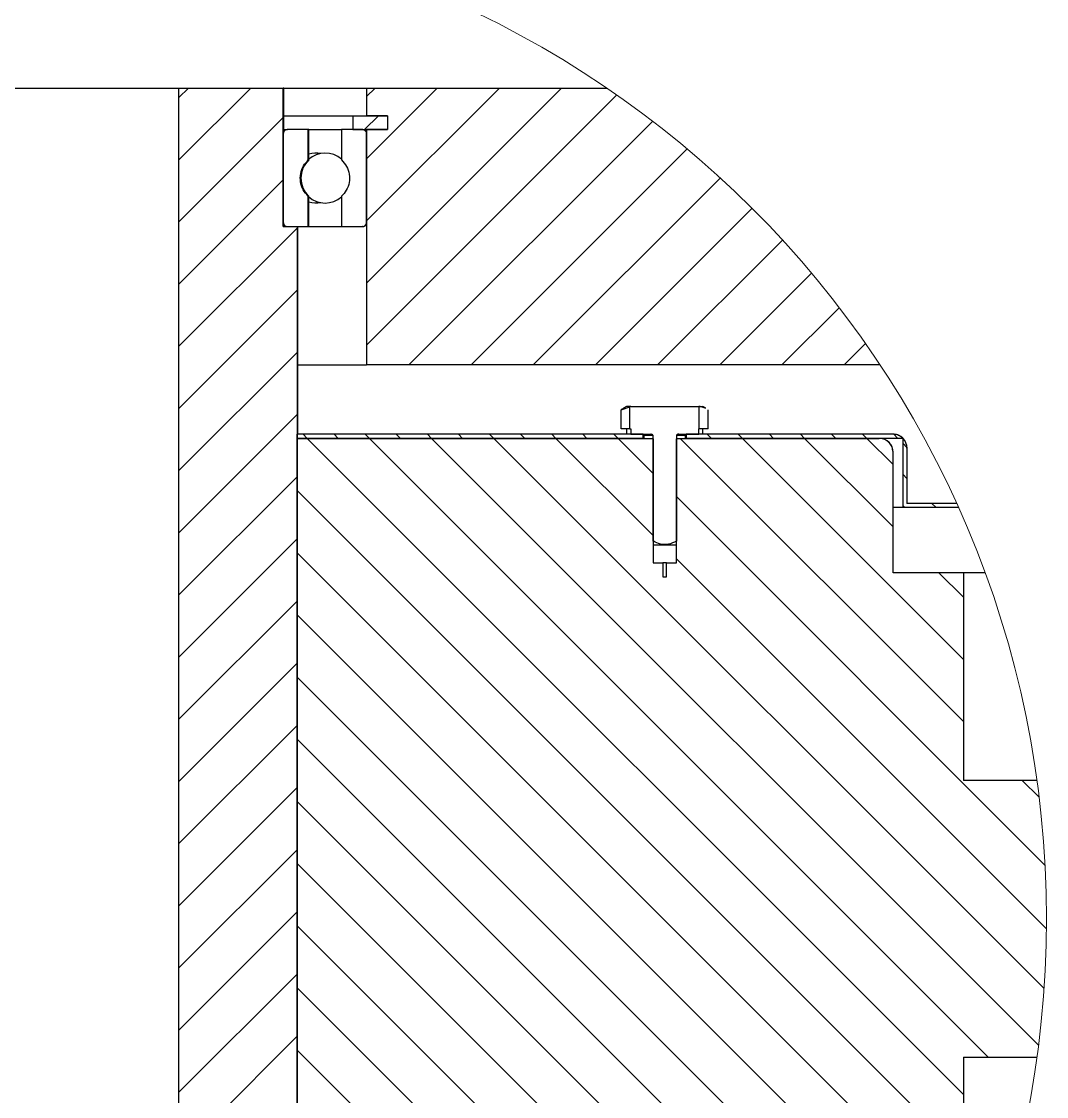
# Model space of a CAD drawing. Header units: millimetres. Extents: x -48 to 1187, y 2 to 839.
# Drawn here: x 607.7 to 681.8, y 170.7 to 248.3 of the extents above; entities that cross this region are included whole.
import ezdxf

# ---------------------------------------------------------------- set-up
doc = ezdxf.new("R2010")
doc.units = ezdxf.units.MM

# ---------------------------------------------------------------- blocks, each defined once
blk = doc.blocks.new('SW_HATCH_5')
at = {"color": 0, "linetype": 'Continuous', "lineweight": 18}
for p, q in [((-33.238, 110.446), (-28.062, 115.622)), ((-33.238, 114.936), (-32.552, 115.622)), ((-19.694, 115.01), (-19.082, 115.622)), ((-19.694, 110.52), (-14.592, 115.622)), ((-19.694, 106.03), (-10.102, 115.622)), ((-19.694, 101.54), (-5.611, 115.622)), ((-19.694, 97.05), (-1.616, 115.127)), ((-33.238, 105.956), (-25.705, 113.489)), ((-19.837, 112.622), (-18.837, 113.622)), ((-16.631, 95.622), (0.977, 113.23)), ((-12.141, 95.622), (3.469, 111.232)), ((-33.238, 101.466), (-25.705, 108.999)), ((-7.651, 95.622), (5.862, 109.135)), ((-3.161, 95.622), (8.156, 106.939)), ((-33.238, 96.975), (-24.703, 105.511)), ((1.329, 95.622), (10.352, 104.644)), ((5.819, 95.622), (12.449, 102.252)), ((-33.238, 92.485), (-24.703, 101.021)), ((10.31, 95.622), (14.447, 99.76)), ((14.8, 95.622), (16.344, 97.166)), ((-33.238, 87.995), (-24.703, 96.531)), ((-33.238, 83.505), (-24.703, 92.041)), ((-23.979, 90.322), (-24.279, 90.622)), ((23.417, 42.926), (-23.979, 90.322)), ((-21.734, 90.322), (-22.034, 90.622)), ((-19.489, 90.322), (-19.789, 90.622)), ((25.211, 45.622), (-19.489, 90.322)), ((-17.244, 90.322), (-17.544, 90.622)), ((-14.999, 90.322), (-15.299, 90.622)), ((28.835, 46.488), (-14.999, 90.322)), ((-12.754, 90.322), (-13.054, 90.622)), ((-10.509, 90.322), (-10.809, 90.622)), ((29.236, 50.577), (-10.509, 90.322)), ((-8.264, 90.322), (-8.564, 90.622)), ((-6.019, 90.322), (-6.319, 90.622)), ((0.998, 83.305), (-6.019, 90.322)), ((-3.774, 90.322), (-4.074, 90.622)), ((-1.529, 90.322), (-1.829, 90.622)), ((0.998, 87.795), (-1.529, 90.322)), ((23.417, 69.867), (2.961, 90.322)), ((5.207, 90.322), (4.907, 90.622)), ((7.452, 90.322), (7.152, 90.622)), ((23.417, 74.357), (7.452, 90.322)), ((9.697, 90.322), (9.397, 90.622)), ((11.942, 90.322), (11.642, 90.622)), ((18.327, 83.937), (11.942, 90.322)), ((14.187, 90.322), (13.887, 90.622)), ((16.432, 90.322), (16.132, 90.622)), ((18.327, 88.427), (16.432, 90.322)), ((18.677, 90.322), (18.381, 90.618)), ((19.325, 89.674), (19.027, 89.972)), ((-33.238, 79.015), (-24.703, 87.551)), ((19.327, 87.427), (19.027, 87.727)), ((23.417, 38.436), (-24.703, 86.555)), ((29.309, 59.484), (2.68, 86.113)), ((19.187, 85.322), (19.027, 85.482)), ((21.432, 85.322), (21.132, 85.622)), ((-33.238, 74.525), (-24.703, 83.061)), ((23.417, 33.946), (-24.703, 82.065)), ((29.408, 54.895), (2.68, 81.623)), ((23.417, 78.847), (21.642, 80.622)), ((-33.238, 70.035), (-24.703, 78.57)), ((22.25, 30.622), (-24.703, 77.575)), ((-33.238, 65.545), (-24.703, 74.08)), ((18.327, 30.056), (-24.703, 73.085)), ((-33.238, 61.054), (-24.703, 69.59)), ((18.327, 25.565), (-24.703, 68.595)), ((28.878, 64.405), (27.662, 65.622)), ((-33.238, 56.564), (-24.703, 65.1)), ((18.099, 21.303), (-24.703, 64.105)), ((-33.238, 52.074), (-24.703, 60.61)), ((13.99, 20.922), (-24.703, 59.614)), ((-33.238, 47.584), (-24.703, 56.12)), ((0.998, 29.424), (-24.703, 55.124)), ((-33.238, 43.094), (-24.703, 51.63)), ((0.998, 24.934), (-24.703, 50.634)), ((-33.238, 38.604), (-24.703, 47.14)), ((0.519, 20.922), (-24.703, 46.144))]:
    blk.add_line(p, q, dxfattribs=at)

msp = doc.modelspace()

# ---------------------------------------------------------------- linework, layer by layer
at = {"color": 7, "linetype": 'Continuous', "lineweight": 25}
for p, q in [((599.27755, 243.530363), (619.122708, 243.530363)), ((619.122708, 118.530367), (619.122708, 243.530363)), ((619.122708, 243.530363), (626.65599, 243.530363)), ((626.65599, 233.530365), (626.65599, 243.530363)), ((626.700127, 243.530363), (626.65599, 243.530363)), ((626.65599, 243.530363), (632.667297, 243.530363)), ((626.700127, 240.382992), (626.700127, 243.530363)), ((632.667297, 243.530363), (632.667297, 241.530366)), ((632.667297, 243.530363), (650.026435, 243.530363)), ((626.700127, 241.530366), (631.66582, 241.530366)), ((631.66582, 241.530366), (631.66582, 240.530364)), ((631.66582, 241.530366), (634.169275, 241.530366)), ((634.169275, 241.530366), (632.667297, 241.530366)), ((634.169275, 241.530366), (634.169275, 240.530364)), ((626.65599, 240.230367), (626.65599, 233.830363)), ((626.700127, 240.530364), (626.956755, 240.530364)), ((628.460133, 240.530364), (626.956755, 240.530364)), ((628.460133, 240.530364), (630.864555, 240.530364)), ((628.500128, 240.530364), (628.460133, 240.530364)), ((628.460133, 238.338277), (628.460133, 240.530364)), ((628.500128, 238.338277), (628.500128, 240.530364)), ((630.864555, 240.530364), (630.864555, 238.338277)), ((632.36686, 240.530364), (630.864555, 240.530364)), ((631.66582, 240.530364), (634.169275, 240.530364)), ((632.667297, 240.530364), (632.667297, 223.530367)), ((634.169275, 240.530364), (632.667297, 240.530364)), ((632.667297, 233.830363), (632.667297, 240.230367)), ((628.500128, 238.338277), (628.460133, 238.338277)), ((628.500128, 235.72246), (628.460133, 235.72246)), ((628.460133, 233.530365), (628.460133, 235.72246)), ((628.500128, 233.530365), (628.500128, 235.72246)), ((630.864555, 235.72246), (630.864555, 233.530365)), ((626.65599, 233.530365), (627.658391, 233.530365)), ((626.700127, 233.530365), (626.700127, 233.680539)), ((626.956755, 233.530365), (628.460133, 233.530365)), ((627.658391, 233.530365), (627.658391, 133.530365)), ((627.700144, 218.530364), (627.700144, 233.530365)), ((628.460133, 233.530365), (630.864555, 233.530365)), ((628.500128, 233.530365), (628.460133, 233.530365)), ((630.864555, 233.530365), (632.36686, 233.530365)), ((632.40012, 233.530365), (632.36686, 233.530365)), ((627.700144, 223.530367), (632.667297, 223.530367)), ((669.754142, 223.530367), (632.667297, 223.530367)), ((651.450122, 220.530368), (651.234025, 220.405601)), ((651.746565, 220.530368), (651.450122, 220.530368)), ((651.746565, 220.530368), (651.680762, 220.496371)), ((651.746565, 220.530368), (656.653697, 220.530368)), ((656.664276, 220.524907), (656.653697, 220.530368)), ((656.749779, 220.530368), (656.653697, 220.530368)), ((656.664276, 220.524907), (656.749779, 220.530368)), ((656.664276, 220.524907), (656.664276, 218.930364)), ((656.749779, 220.530368), (656.95014, 220.530368)), ((657.166237, 220.405601), (656.95014, 220.530368)), ((651.055569, 220.284745), (651.680762, 220.496371)), ((651.055569, 218.930364), (651.055569, 220.284745)), ((651.680762, 218.930364), (651.680762, 220.496371)), ((657.344693, 218.930364), (657.344693, 220.284745)), ((627.658391, 218.230367), (627.658391, 218.530364)), ((652.60073, 218.530364), (627.658391, 218.530364)), ((652.632499, 218.230367), (627.658391, 218.230367)), ((627.658391, 148.830365), (627.658391, 218.230367)), ((627.658391, 218.230367), (653.315211, 218.230367)), ((651.680762, 218.930364), (651.055569, 218.930364)), ((651.450122, 218.930364), (651.450122, 218.530364)), ((651.680762, 218.930364), (651.746565, 218.930364)), ((651.746565, 218.930364), (651.746565, 218.530364)), ((651.746565, 218.530364), (653.191442, 218.530364)), ((652.60073, 218.530364), (652.632499, 218.505368)), ((652.666265, 218.505368), (652.632499, 218.505368)), ((652.632499, 218.505368), (652.632499, 218.230367)), ((652.70012, 218.430363), (652.70012, 218.230367)), ((653.35902, 218.430363), (652.70012, 218.430363)), ((653.315211, 218.230367), (653.35902, 218.205363)), ((653.35902, 210.810866), (653.35902, 218.430363)), ((653.35902, 218.205363), (653.35902, 209.230367)), ((655.041242, 218.430363), (655.041242, 210.810866)), ((655.700141, 218.430363), (655.041242, 218.430363)), ((655.041242, 218.205363), (655.085051, 218.230367)), ((655.041242, 209.230367), (655.041242, 218.205363)), ((655.085051, 218.230367), (669.687385, 218.230367)), ((655.20882, 218.530364), (656.653697, 218.530364)), ((655.700141, 218.230367), (655.700141, 218.430363)), ((655.767763, 218.505368), (655.733997, 218.505368)), ((655.767763, 218.505368), (655.799532, 218.530364)), ((655.767763, 218.230367), (655.767763, 218.505368)), ((671.387726, 218.230367), (655.767763, 218.230367)), ((670.68758, 218.530364), (655.799532, 218.530364)), ((656.653697, 218.930364), (656.664276, 218.930364)), ((656.653697, 218.530364), (656.653697, 218.930364)), ((656.749779, 218.930364), (656.664276, 218.930364)), ((657.344693, 218.930364), (656.749779, 218.930364)), ((656.95014, 218.530364), (656.95014, 218.930364)), ((671.387726, 218.230367), (671.387726, 213.230364)), ((671.687776, 217.530362), (671.687776, 213.530365)), ((671.700144, 217.530362), (671.687776, 217.530362)), ((671.700144, 213.530365), (671.700144, 217.530362)), ((670.68758, 208.530366), (670.68758, 217.230365)), ((670.700127, 217.230365), (670.68758, 217.230365)), ((670.700127, 208.530366), (670.700127, 217.230365)), ((675.281787, 213.530365), (671.687776, 213.530365)), ((671.387726, 213.230364), (670.700127, 213.230364)), ((675.417179, 213.230364), (671.387726, 213.230364)), ((653.35902, 210.530367), (655.041242, 210.530367)), ((653.35902, 209.230367), (654.058838, 209.230367)), ((654.058838, 209.230367), (654.058838, 208.230365)), ((654.341424, 209.230367), (654.058838, 209.230367)), ((654.341424, 208.230365), (654.341424, 209.230367)), ((654.341424, 209.230367), (655.041242, 209.230367)), ((654.058838, 208.230365), (654.341424, 208.230365)), ((675.777549, 208.530366), (670.68758, 208.530366)), ((675.777549, 208.530366), (675.777549, 193.530366)), ((677.330786, 208.530366), (675.777549, 208.530366)), ((681.080485, 193.530366), (675.777549, 193.530366)), ((675.777549, 173.530366), (681.080485, 173.530366)), ((675.777549, 173.530366), (675.777549, 158.530366))]:
    msp.add_line(p, q, dxfattribs=at)
at = {"color": 7, "linetype": 'Continuous', "lineweight": 18}
msp.add_circle((609.200173, 183.526684), 72.572572, dxfattribs=at)
at = {"color": 7, "linetype": 'Continuous', "lineweight": 25}
for centre, radius, start, end in [((632.400124, 240.230336), 0.300028, 27.06439555, 90.00075908), ((629.688429, 237.030356), 1.800009, 49.20156258, 132.23712537), ((629.020664, 237.030463), 1.799903, 79.30924797, 106.81020079), ((629.700109, 237.030368), 1.774987, 132.53578745, 227.46421255), ((629.688434, 237.030336), 1.799973, 227.90622171, 310.7992301), ((629.020675, 237.030462), 1.800094, 253.19128038, 280.68927085), ((632.400124, 233.830393), 0.300028, 269.99924092, 332.93560445), ((652.600162, 218.430406), 0.099958, 359.97503525, 90.01642652), ((655.8001, 218.430406), 0.099958, 89.98357348, 180.02496475), ((669.700113, 217.230353), 1.000014, 0.00066748, 89.99847875), ((670.700143, 217.530363), 1.000001, 359.99993873, 90.00091504)]:
    msp.add_arc(centre, radius, start, end, dxfattribs=at)
for points, knots in [([(626.956755, 240.530364), (626.950425, 240.530239), (626.910368, 240.529447), (626.836992, 240.511704), (626.750132, 240.456323), (626.687072, 240.375205), (626.659045, 240.295094), (626.656724, 240.245926), (626.65599, 240.230367)], [0, 0, 0, 0, 0.040424683, 0.255819238, 0.471195021, 0.686200564, 0.900699978, 1, 1, 1, 1]), ([(632.667297, 240.230367), (632.66488, 240.258979), (632.659621, 240.321223), (632.615088, 240.408926), (632.542511, 240.480495), (632.455295, 240.52327), (632.394234, 240.528168), (632.36686, 240.530364)], [0, 0, 0, 0, 0.182273171, 0.39652309, 0.610900926, 0.825564386, 1, 1, 1, 1]), ([(628.460133, 235.72246), (628.326268, 235.871558), (628.058461, 236.169839), (627.87265, 236.754421), (627.881212, 237.356585), (628.077916, 237.919108), (628.336319, 238.202493), (628.460133, 238.338277)], [0, 0, 0, 0, 0.203383861, 0.406882515, 0.610109974, 0.813183995, 1, 1, 1, 1]), ([(630.864555, 238.338277), (630.998373, 238.189155), (631.266082, 237.890831), (631.451731, 237.306174), (631.443152, 236.703854), (631.246468, 236.141376), (630.988184, 235.858067), (630.864555, 235.72246)], [0, 0, 0, 0, 0.203388833, 0.406886635, 0.610203052, 0.813422197, 1, 1, 1, 1]), ([(626.65599, 233.830363), (626.658397, 233.80178), (626.663634, 233.739592), (626.708162, 233.651973), (626.780685, 233.580394), (626.868015, 233.537511), (626.929239, 233.532581), (626.956755, 233.530365)], [0, 0, 0, 0, 0.181974362, 0.395920529, 0.6100776562, 0.8247536165, 1, 1, 1, 1]), ([(632.36686, 233.530365), (632.37327, 233.530496), (632.413341, 233.531313), (632.486659, 233.549089), (632.573308, 233.604476), (632.636261, 233.685524), (632.664246, 233.765611), (632.666563, 233.814789), (632.667297, 233.830363)], [0, 0, 0, 0, 0.04095493, 0.256048833, 0.471138278, 0.68597574, 0.900552786, 1, 1, 1, 1]), ([(656.749779, 220.530368), (656.796193, 220.528259), (656.942373, 220.521616), (657.066324, 220.439097), (657.150919, 220.38278)], [0, 0, 0, 0, 0.317514152, 1, 1, 1, 1]), ([(651.247704, 220.394112), (651.222938, 220.387063), (651.150776, 220.366524), (651.093311, 220.317164), (651.055569, 220.284745)], [0, 0, 0, 0, 0.343208883, 1, 1, 1, 1]), ([(653.35902, 218.430363), (653.358313, 218.436978), (653.356732, 218.451755), (653.342211, 218.475387), (653.311096, 218.502092), (653.258689, 218.525111), (653.214888, 218.528533), (653.191442, 218.530364)], [0, 0, 0, 0, 0.093301517, 0.2083862004, 0.3811070795, 0.6687092922, 1, 1, 1, 1]), ([(655.20882, 218.530364), (655.202481, 218.530211), (655.169872, 218.529425), (655.123279, 218.518569), (655.077858, 218.493648), (655.054425, 218.470603), (655.042918, 218.448962), (655.041745, 218.435946), (655.041242, 218.430363)], [0, 0, 0, 0, 0.089766608, 0.461745019, 0.662001654, 0.816338882, 0.92122389, 1, 1, 1, 1]), ([(670.68758, 217.230365), (670.682618, 217.304961), (670.670201, 217.491609), (670.549265, 217.773263), (670.322454, 218.026385), (670.023054, 218.197592), (669.799009, 218.219468), (669.687385, 218.230367)], [0, 0, 0, 0, 0.14288225, 0.357505246, 0.572158051, 0.786838742, 1, 1, 1, 1]), ([(671.687776, 217.530362), (671.687412, 217.549969), (671.684968, 217.681456), (671.627569, 217.923746), (671.444904, 218.212804), (671.176404, 218.423855), (670.908003, 218.519534), (670.74179, 218.527701), (670.68758, 218.530364)], [0, 0, 0, 0, 0.037607724, 0.252204186, 0.466801091, 0.681420823, 0.896097925, 1, 1, 1, 1]), ([(655.041242, 210.810866), (654.856069, 210.718205), (654.537062, 210.558574), (653.988005, 210.538028), (653.617365, 210.671282), (653.408021, 210.784391), (653.35902, 210.810866)], [0, 0, 0, 0, 0.34650188, 0.596936547, 0.905655368, 1, 1, 1, 1])]:
    msp.add_open_spline(points, degree=3, knots=knots, dxfattribs=at)

# ---------------------------------------------------------------- block references
at = {"color": 7, "linetype": 'Continuous', "lineweight": 18}
msp.add_blockref('SW_HATCH_5', (652.36094, 127.908351), dxfattribs=at)

doc.saveas('drawing.dxf')
